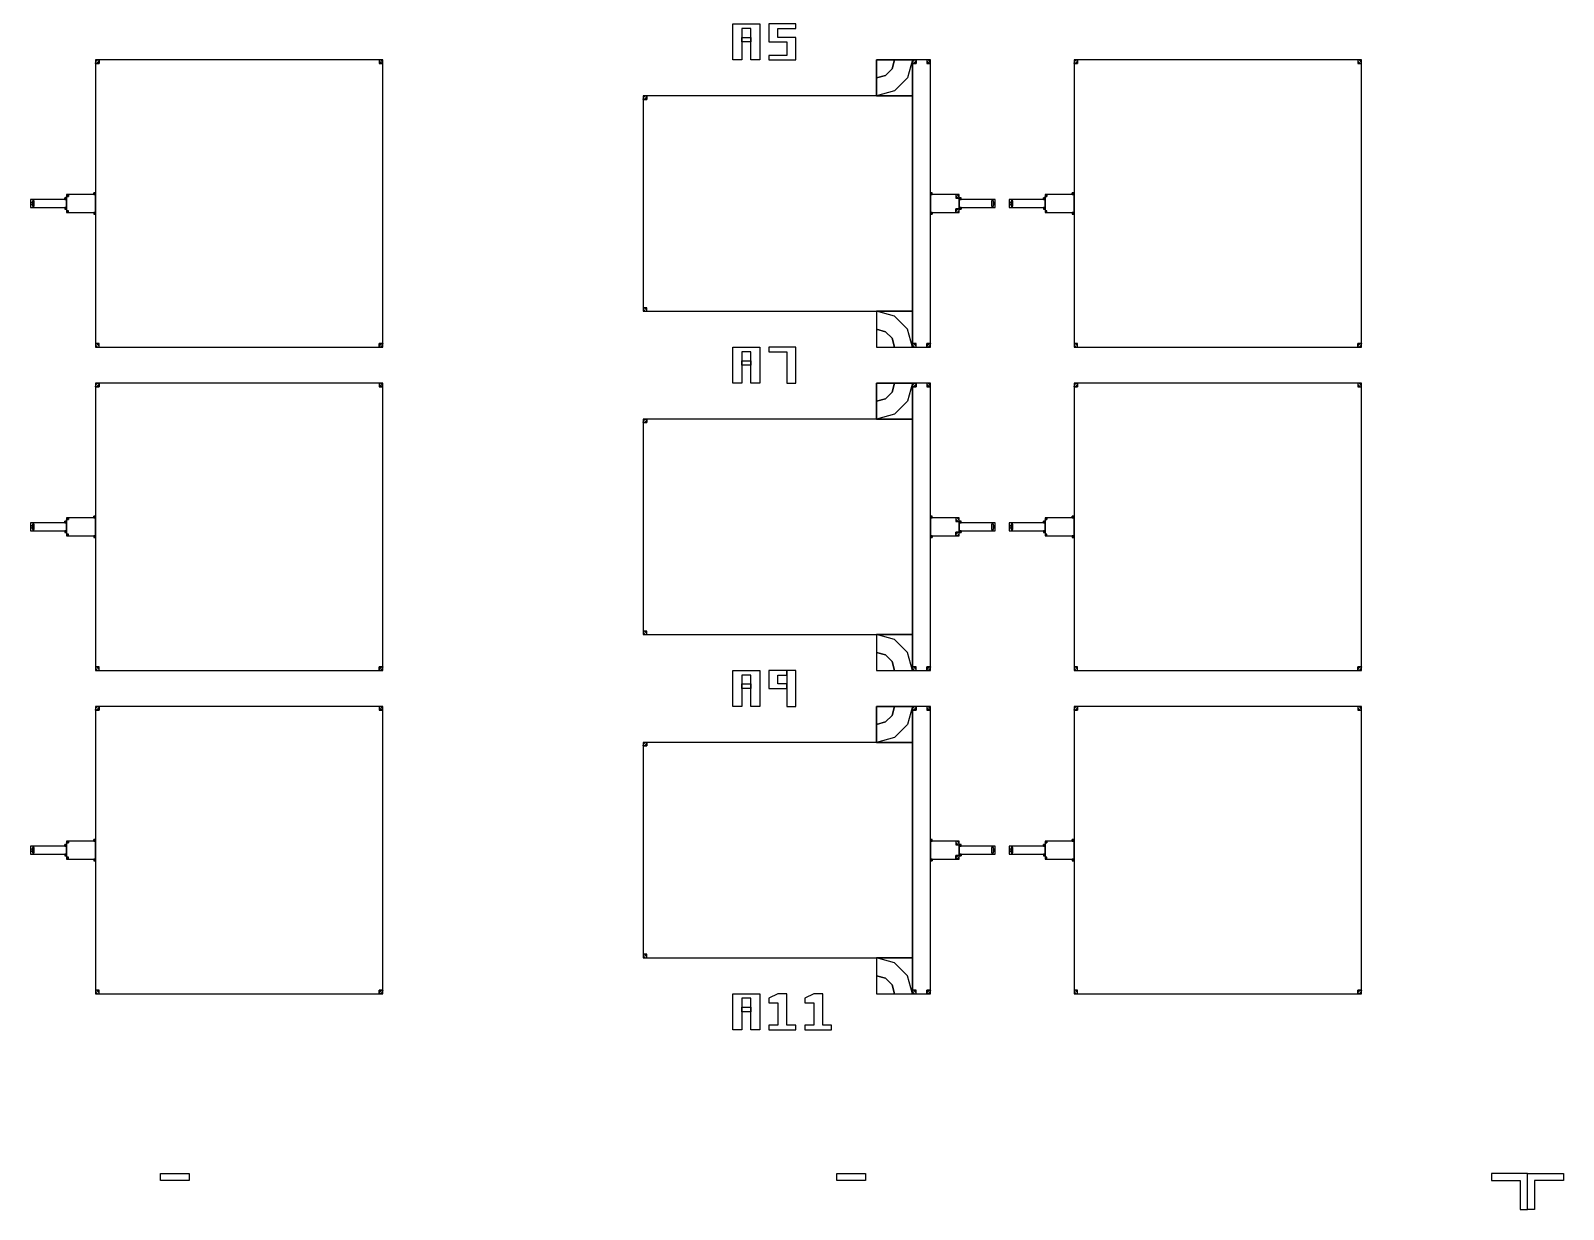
# Model space of a CAD drawing. Extents: x -50899 to 50899, y -48295 to 50898.
# Drawn here: x -35243 to -30975, y 24150 to 27431 of the extents above; entities that cross this region are included whole.
import ezdxf

# ---------------------------------------------------------------- set-up
doc = ezdxf.new("R2010")
doc.units = 0

# ---------------------------------------------------------------- blocks, each defined once
blk = doc.blocks.new('A')
for points in [[(3337.5, 51500), (3337.5, 51600), (3412.5, 51600), (3412.5, 51500), (3387.5, 51500), (3387.5, 51587.5), (3362.5, 51587.5), (3362.5, 51500), (3337.5, 51500)], [(3362.5, 51550), (3362.5, 51562.5), (3387.5, 51562.5), (3387.5, 51550), (3362.5, 51550)], [(3437.5, 51500), (3512.5, 51500), (3512.5, 51562.5), (3462.5, 51562.5), (3462.5, 51587.5), (3512.5, 51587.5), (3512.5, 51600), (3437.5, 51600), (3437.5, 51550), (3487.5, 51550), (3487.5, 51512.5), (3437.5, 51512.5), (3437.5, 51500), (3437.5, 51500)], [(1562.5, 50700), (2362.5, 50700), (2362.5, 51500), (1562.5, 51500), (1562.5, 50700)], [(1562.5, 51500), (1562.5, 51490), (1572.5, 51490), (1572.5, 51500), (1562.5, 51500)], [(1562.5, 51490), (1563.8, 51495), (1567.5, 51498.7), (1572.5, 51500), (1572.5, 51495), (1570, 51494.3), (1568.2, 51492.5), (1567.5, 51490), (1562.5, 51490)], [(1567.5, 51490), (1568.2, 51492.5), (1570, 51494.3), (1572.5, 51495), (1572.5, 51490), (1572.5, 51490), (1572.5, 51490), (1572.5, 51490), (1567.5, 51490)], [(2352.5, 51500), (2352.5, 51490), (2362.5, 51490), (2362.5, 51500), (2352.5, 51500)], [(2362.5, 51490), (2361.2, 51495), (2357.5, 51498.7), (2352.5, 51500), (2352.5, 51495), (2355, 51494.3), (2356.8, 51492.5), (2357.5, 51490), (2362.5, 51490)], [(2357.5, 51490), (2356.8, 51492.5), (2355, 51494.3), (2352.5, 51495), (2352.5, 51490), (2352.5, 51490), (2352.5, 51490), (2352.5, 51490), (2357.5, 51490)], [(3837.5, 51400), (3837.5, 51500), (3737.5, 51500), (3737.5, 51400), (3837.5, 51400)], [(3837.5, 51500), (3824.1, 51450), (3787.5, 51413.4), (3737.5, 51400), (3737.5, 51450), (3762.5, 51456.7), (3780.8, 51475), (3787.5, 51500), (3837.5, 51500)], [(3787.5, 51500), (3780.8, 51475), (3762.5, 51456.7), (3737.5, 51450), (3737.5, 51500), (3737.5, 51500), (3737.5, 51500), (3737.5, 51500), (3787.5, 51500)], [(3887.5, 51500), (3837.5, 51500), (3837.5, 50700), (3887.5, 50700), (3887.5, 51500)], [(3837.5, 51500), (3837.5, 51490), (3847.5, 51490), (3847.5, 51500), (3837.5, 51500)], [(3837.5, 51490), (3838.8, 51495), (3842.5, 51498.7), (3847.5, 51500), (3847.5, 51495), (3845, 51494.3), (3843.2, 51492.5), (3842.5, 51490), (3837.5, 51490)], [(3842.5, 51490), (3843.2, 51492.5), (3845, 51494.3), (3847.5, 51495), (3847.5, 51490), (3847.5, 51490), (3847.5, 51490), (3847.5, 51490), (3842.5, 51490)], [(3877.5, 51500), (3877.5, 51490), (3887.5, 51490), (3887.5, 51500), (3877.5, 51500)], [(3887.5, 51490), (3886.2, 51495), (3882.5, 51498.7), (3877.5, 51500), (3877.5, 51495), (3880, 51494.3), (3881.8, 51492.5), (3882.5, 51490), (3887.5, 51490)], [(3882.5, 51490), (3881.8, 51492.5), (3880, 51494.3), (3877.5, 51495), (3877.5, 51490), (3877.5, 51490), (3877.5, 51490), (3877.5, 51490), (3882.5, 51490)], [(4287.5, 50700), (5087.5, 50700), (5087.5, 51500), (4287.5, 51500), (4287.5, 50700)], [(4287.5, 51500), (4287.5, 51490), (4297.5, 51490), (4297.5, 51500), (4287.5, 51500)], [(4287.5, 51490), (4288.8, 51495), (4292.5, 51498.7), (4297.5, 51500), (4297.5, 51495), (4295, 51494.3), (4293.2, 51492.5), (4292.5, 51490), (4287.5, 51490)], [(4292.5, 51490), (4293.2, 51492.5), (4295, 51494.3), (4297.5, 51495), (4297.5, 51490), (4297.5, 51490), (4297.5, 51490), (4297.5, 51490), (4292.5, 51490)], [(5077.5, 51500), (5077.5, 51490), (5087.5, 51490), (5087.5, 51500), (5077.5, 51500)], [(5087.5, 51490), (5086.2, 51495), (5082.5, 51498.7), (5077.5, 51500), (5077.5, 51495), (5080, 51494.3), (5081.8, 51492.5), (5082.5, 51490), (5087.5, 51490)], [(5082.5, 51490), (5081.8, 51492.5), (5080, 51494.3), (5077.5, 51495), (5077.5, 51490), (5077.5, 51490), (5077.5, 51490), (5077.5, 51490), (5082.5, 51490)], [(3837.5, 51400), (3087.5, 51400), (3087.5, 50800), (3837.5, 50800), (3837.5, 51400)], [(3087.5, 51400), (3087.5, 51390), (3097.5, 51390), (3097.5, 51400), (3087.5, 51400)], [(3087.5, 51390), (3088.8, 51395), (3092.5, 51398.7), (3097.5, 51400), (3097.5, 51395), (3095, 51394.3), (3093.2, 51392.5), (3092.5, 51390), (3087.5, 51390)], [(3092.5, 51390), (3093.2, 51392.5), (3095, 51394.3), (3097.5, 51395), (3097.5, 51390), (3097.5, 51390), (3097.5, 51390), (3097.5, 51390), (3092.5, 51390)], [(1382, 51089), (1482, 51089), (1482, 51111), (1382, 51111), (1382, 51089)], [(1382, 51097.5), (1387, 51097.5), (1387, 51102.5), (1382, 51102.5), (1382, 51097.5)], [(1387, 51092.5), (1392, 51092.5), (1392, 51107.5), (1387, 51107.5), (1387, 51092.5)], [(1482, 51111), (1482, 51116), (1477, 51116), (1477, 51111), (1482, 51111)], [(1482, 51116), (1481.3, 51113.5), (1479.5, 51111.7), (1477, 51111), (1477, 51113.5), (1478.2, 51113.8), (1479.2, 51114.8), (1479.5, 51116), (1482, 51116)], [(1479.5, 51116), (1479.2, 51114.8), (1478.2, 51113.8), (1477, 51113.5), (1477, 51116), (1477, 51116), (1477, 51116), (1477, 51116), (1479.5, 51116)], [(1477, 51089), (1477, 51084), (1482, 51084), (1482, 51089), (1477, 51089)], [(1482, 51084), (1481.3, 51086.5), (1479.5, 51088.3), (1477, 51089), (1477, 51086.5), (1478.2, 51086.2), (1479.2, 51085.2), (1479.5, 51084), (1482, 51084)], [(1482, 51075), (1562.5, 51075), (1562.5, 51125), (1482, 51125), (1482, 51075)], [(1482, 51125), (1482, 51120), (1487, 51120), (1487, 51125), (1482, 51125)], [(1482, 51120), (1482.7, 51122.5), (1484.5, 51124.3), (1487, 51125), (1487, 51122.5), (1485.8, 51122.2), (1484.8, 51121.2), (1484.5, 51120), (1482, 51120)], [(1484.5, 51120), (1484.8, 51121.2), (1485.8, 51122.2), (1487, 51122.5), (1487, 51120), (1487, 51120), (1487, 51120), (1487, 51120), (1484.5, 51120)], [(1562.5, 51125), (1562.5, 51130), (1557.5, 51130), (1557.5, 51125), (1562.5, 51125)], [(1562.5, 51130), (1561.8, 51127.5), (1560, 51125.7), (1557.5, 51125), (1557.5, 51127.5), (1558.8, 51127.8), (1559.7, 51128.8), (1560, 51130), (1562.5, 51130)], [(1560, 51130), (1559.7, 51128.8), (1558.8, 51127.8), (1557.5, 51127.5), (1557.5, 51130), (1557.5, 51130), (1557.5, 51130), (1557.5, 51130), (1560, 51130)], [(3892.5, 51125), (3892.5, 51130), (3887.5, 51130), (3887.5, 51125), (3892.5, 51125)], [(3887.5, 51130), (3888.2, 51127.5), (3890, 51125.7), (3892.5, 51125), (3892.5, 51127.5), (3891.2, 51127.8), (3890.3, 51128.8), (3890, 51130), (3887.5, 51130)], [(3968, 51125), (3887.5, 51125), (3887.5, 51075), (3968, 51075), (3968, 51125)], [(3890, 51130), (3890.3, 51128.8), (3891.2, 51127.8), (3892.5, 51127.5), (3892.5, 51130), (3892.5, 51130), (3892.5, 51130), (3892.5, 51130), (3890, 51130)], [(3958, 51125), (3958, 51115), (3968, 51115), (3968, 51125), (3958, 51125)], [(3968, 51115), (3966.7, 51120), (3963, 51123.7), (3958, 51125), (3958, 51120), (3960.5, 51119.3), (3962.3, 51117.5), (3963, 51115), (3968, 51115)], [(3963, 51115), (3962.3, 51117.5), (3960.5, 51119.3), (3958, 51120), (3958, 51115), (3958, 51115), (3958, 51115), (3958, 51115), (3963, 51115)], [(3973, 51111), (3973, 51116), (3968, 51116), (3968, 51111), (3973, 51111)], [(3968, 51116), (3968.7, 51113.5), (3970.5, 51111.7), (3973, 51111), (3973, 51113.5), (3971.8, 51113.8), (3970.8, 51114.8), (3970.5, 51116), (3968, 51116)], [(4068, 51111), (3968, 51111), (3968, 51089), (4068, 51089), (4068, 51111)], [(3968, 51089), (3968, 51084), (3973, 51084), (3973, 51089), (3968, 51089)], [(3968, 51084), (3968.7, 51086.5), (3970.5, 51088.3), (3973, 51089), (3973, 51086.5), (3971.8, 51086.2), (3970.8, 51085.2), (3970.5, 51084), (3968, 51084)], [(3970.5, 51116), (3970.8, 51114.8), (3971.8, 51113.8), (3973, 51113.5), (3973, 51116), (3973, 51116), (3973, 51116), (3973, 51116), (3970.5, 51116)], [(4063, 51107.5), (4058, 51107.5), (4058, 51092.5), (4063, 51092.5), (4063, 51107.5)], [(4068, 51102.5), (4063, 51102.5), (4063, 51097.5), (4068, 51097.5), (4068, 51102.5)], [(4107, 51089), (4207, 51089), (4207, 51111), (4107, 51111), (4107, 51089)], [(4107, 51097.5), (4112, 51097.5), (4112, 51102.5), (4107, 51102.5), (4107, 51097.5)], [(4112, 51092.5), (4117, 51092.5), (4117, 51107.5), (4112, 51107.5), (4112, 51092.5)], [(4207, 51111), (4207, 51116), (4202, 51116), (4202, 51111), (4207, 51111)], [(4207, 51116), (4206.3, 51113.5), (4204.5, 51111.7), (4202, 51111), (4202, 51113.5), (4203.2, 51113.8), (4204.2, 51114.8), (4204.5, 51116), (4207, 51116)], [(4204.5, 51116), (4204.2, 51114.8), (4203.2, 51113.8), (4202, 51113.5), (4202, 51116), (4202, 51116), (4202, 51116), (4202, 51116), (4204.5, 51116)], [(4202, 51089), (4202, 51084), (4207, 51084), (4207, 51089), (4202, 51089)], [(4207, 51084), (4206.3, 51086.5), (4204.5, 51088.3), (4202, 51089), (4202, 51086.5), (4203.2, 51086.2), (4204.2, 51085.2), (4204.5, 51084), (4207, 51084)], [(4207, 51075), (4287.5, 51075), (4287.5, 51125), (4207, 51125), (4207, 51075)], [(4207, 51125), (4207, 51120), (4212, 51120), (4212, 51125), (4207, 51125)], [(4207, 51120), (4207.7, 51122.5), (4209.5, 51124.3), (4212, 51125), (4212, 51122.5), (4210.8, 51122.2), (4209.8, 51121.2), (4209.5, 51120), (4207, 51120)], [(4209.5, 51120), (4209.8, 51121.2), (4210.8, 51122.2), (4212, 51122.5), (4212, 51120), (4212, 51120), (4212, 51120), (4212, 51120), (4209.5, 51120)], [(4287.5, 51125), (4287.5, 51130), (4282.5, 51130), (4282.5, 51125), (4287.5, 51125)], [(4287.5, 51130), (4286.8, 51127.5), (4285, 51125.7), (4282.5, 51125), (4282.5, 51127.5), (4283.8, 51127.8), (4284.7, 51128.8), (4285, 51130), (4287.5, 51130)], [(4285, 51130), (4284.7, 51128.8), (4283.8, 51127.8), (4282.5, 51127.5), (4282.5, 51130), (4282.5, 51130), (4282.5, 51130), (4282.5, 51130), (4285, 51130)], [(1479.5, 51084), (1479.2, 51085.2), (1478.2, 51086.2), (1477, 51086.5), (1477, 51084), (1477, 51084), (1477, 51084), (1477, 51084), (1479.5, 51084)], [(1487, 51075), (1487, 51080), (1482, 51080), (1482, 51075), (1487, 51075)], [(1482, 51080), (1482.7, 51077.5), (1484.5, 51075.7), (1487, 51075), (1487, 51077.5), (1485.8, 51077.8), (1484.8, 51078.8), (1484.5, 51080), (1482, 51080)], [(1484.5, 51080), (1484.8, 51078.8), (1485.8, 51077.8), (1487, 51077.5), (1487, 51080), (1487, 51080), (1487, 51080), (1487, 51080), (1484.5, 51080)], [(1557.5, 51075), (1557.5, 51070), (1562.5, 51070), (1562.5, 51075), (1557.5, 51075)], [(1562.5, 51070), (1561.8, 51072.5), (1560, 51074.3), (1557.5, 51075), (1557.5, 51072.5), (1558.8, 51072.2), (1559.7, 51071.2), (1560, 51070), (1562.5, 51070)], [(1560, 51070), (1559.7, 51071.2), (1558.8, 51072.2), (1557.5, 51072.5), (1557.5, 51070), (1557.5, 51070), (1557.5, 51070), (1557.5, 51070), (1560, 51070)], [(3887.5, 51075), (3887.5, 51070), (3892.5, 51070), (3892.5, 51075), (3887.5, 51075)], [(3887.5, 51070), (3888.2, 51072.5), (3890, 51074.3), (3892.5, 51075), (3892.5, 51072.5), (3891.2, 51072.2), (3890.3, 51071.2), (3890, 51070), (3887.5, 51070)], [(3890, 51070), (3890.3, 51071.2), (3891.2, 51072.2), (3892.5, 51072.5), (3892.5, 51070), (3892.5, 51070), (3892.5, 51070), (3892.5, 51070), (3890, 51070)], [(3968, 51075), (3968, 51085), (3958, 51085), (3958, 51075), (3968, 51075)], [(3968, 51085), (3966.7, 51080), (3963, 51076.3), (3958, 51075), (3958, 51080), (3960.5, 51080.7), (3962.3, 51082.5), (3963, 51085), (3968, 51085)], [(3963, 51085), (3962.3, 51082.5), (3960.5, 51080.7), (3958, 51080), (3958, 51085), (3958, 51085), (3958, 51085), (3958, 51085), (3963, 51085)], [(3970.5, 51084), (3970.8, 51085.2), (3971.8, 51086.2), (3973, 51086.5), (3973, 51084), (3973, 51084), (3973, 51084), (3973, 51084), (3970.5, 51084)], [(4204.5, 51084), (4204.2, 51085.2), (4203.2, 51086.2), (4202, 51086.5), (4202, 51084), (4202, 51084), (4202, 51084), (4202, 51084), (4204.5, 51084)], [(4212, 51075), (4212, 51080), (4207, 51080), (4207, 51075), (4212, 51075)], [(4207, 51080), (4207.7, 51077.5), (4209.5, 51075.7), (4212, 51075), (4212, 51077.5), (4210.8, 51077.8), (4209.8, 51078.8), (4209.5, 51080), (4207, 51080)], [(4209.5, 51080), (4209.8, 51078.8), (4210.8, 51077.8), (4212, 51077.5), (4212, 51080), (4212, 51080), (4212, 51080), (4212, 51080), (4209.5, 51080)], [(4282.5, 51075), (4282.5, 51070), (4287.5, 51070), (4287.5, 51075), (4282.5, 51075)], [(4287.5, 51070), (4286.8, 51072.5), (4285, 51074.3), (4282.5, 51075), (4282.5, 51072.5), (4283.8, 51072.2), (4284.7, 51071.2), (4285, 51070), (4287.5, 51070)], [(4285, 51070), (4284.7, 51071.2), (4283.8, 51072.2), (4282.5, 51072.5), (4282.5, 51070), (4282.5, 51070), (4282.5, 51070), (4282.5, 51070), (4285, 51070)], [(3097.5, 50800), (3097.5, 50810), (3087.5, 50810), (3087.5, 50800), (3097.5, 50800)], [(3087.5, 50810), (3088.8, 50805), (3092.5, 50801.3), (3097.5, 50800), (3097.5, 50805), (3095, 50805.7), (3093.2, 50807.5), (3092.5, 50810), (3087.5, 50810)], [(3092.5, 50810), (3093.2, 50807.5), (3095, 50805.7), (3097.5, 50805), (3097.5, 50810), (3097.5, 50810), (3097.5, 50810), (3097.5, 50810), (3092.5, 50810)], [(3737.5, 50800), (3737.5, 50700), (3837.5, 50700), (3837.5, 50800), (3737.5, 50800)], [(3837.5, 50700), (3824.1, 50750), (3787.5, 50786.6), (3737.5, 50800), (3737.5, 50750), (3762.5, 50743.3), (3780.8, 50725), (3787.5, 50700), (3837.5, 50700)], [(3787.5, 50700), (3780.8, 50725), (3762.5, 50743.3), (3737.5, 50750), (3737.5, 50700), (3737.5, 50700), (3737.5, 50700), (3737.5, 50700), (3787.5, 50700)], [(1572.5, 50700), (1572.5, 50710), (1562.5, 50710), (1562.5, 50700), (1572.5, 50700)], [(1562.5, 50710), (1563.8, 50705), (1567.5, 50701.3), (1572.5, 50700), (1572.5, 50705), (1570, 50705.7), (1568.2, 50707.5), (1567.5, 50710), (1562.5, 50710)], [(1567.5, 50710), (1568.2, 50707.5), (1570, 50705.7), (1572.5, 50705), (1572.5, 50710), (1572.5, 50710), (1572.5, 50710), (1572.5, 50710), (1567.5, 50710)], [(2362.5, 50700), (2362.5, 50710), (2352.5, 50710), (2352.5, 50700), (2362.5, 50700)], [(2362.5, 50710), (2361.2, 50705), (2357.5, 50701.3), (2352.5, 50700), (2352.5, 50705), (2355, 50705.7), (2356.8, 50707.5), (2357.5, 50710), (2362.5, 50710)], [(2357.5, 50710), (2356.8, 50707.5), (2355, 50705.7), (2352.5, 50705), (2352.5, 50710), (2352.5, 50710), (2352.5, 50710), (2352.5, 50710), (2357.5, 50710)], [(3847.5, 50700), (3847.5, 50710), (3837.5, 50710), (3837.5, 50700), (3847.5, 50700)], [(3837.5, 50710), (3838.8, 50705), (3842.5, 50701.3), (3847.5, 50700), (3847.5, 50705), (3845, 50705.7), (3843.2, 50707.5), (3842.5, 50710), (3837.5, 50710)], [(3842.5, 50710), (3843.2, 50707.5), (3845, 50705.7), (3847.5, 50705), (3847.5, 50710), (3847.5, 50710), (3847.5, 50710), (3847.5, 50710), (3842.5, 50710)], [(3887.5, 50700), (3887.5, 50710), (3877.5, 50710), (3877.5, 50700), (3887.5, 50700)], [(3887.5, 50710), (3886.2, 50705), (3882.5, 50701.3), (3877.5, 50700), (3877.5, 50705), (3880, 50705.7), (3881.8, 50707.5), (3882.5, 50710), (3887.5, 50710)], [(3882.5, 50710), (3881.8, 50707.5), (3880, 50705.7), (3877.5, 50705), (3877.5, 50710), (3877.5, 50710), (3877.5, 50710), (3877.5, 50710), (3882.5, 50710)], [(4297.5, 50700), (4297.5, 50710), (4287.5, 50710), (4287.5, 50700), (4297.5, 50700)], [(4287.5, 50710), (4288.8, 50705), (4292.5, 50701.3), (4297.5, 50700), (4297.5, 50705), (4295, 50705.7), (4293.2, 50707.5), (4292.5, 50710), (4287.5, 50710)], [(4292.5, 50710), (4293.2, 50707.5), (4295, 50705.7), (4297.5, 50705), (4297.5, 50710), (4297.5, 50710), (4297.5, 50710), (4297.5, 50710), (4292.5, 50710)], [(5087.5, 50700), (5087.5, 50710), (5077.5, 50710), (5077.5, 50700), (5087.5, 50700)], [(5087.5, 50710), (5086.2, 50705), (5082.5, 50701.3), (5077.5, 50700), (5077.5, 50705), (5080, 50705.7), (5081.8, 50707.5), (5082.5, 50710), (5087.5, 50710)], [(5082.5, 50710), (5081.8, 50707.5), (5080, 50705.7), (5077.5, 50705), (5077.5, 50710), (5077.5, 50710), (5077.5, 50710), (5077.5, 50710), (5082.5, 50710)], [(3337.5, 50600), (3337.5, 50700), (3412.5, 50700), (3412.5, 50600), (3387.5, 50600), (3387.5, 50687.5), (3362.5, 50687.5), (3362.5, 50600), (3337.5, 50600)], [(3362.5, 50650), (3362.5, 50662.5), (3387.5, 50662.5), (3387.5, 50650), (3362.5, 50650)], [(3487.5, 50600), (3512.5, 50600), (3512.5, 50700), (3437.5, 50700), (3437.5, 50687.5), (3487.5, 50687.5), (3487.5, 50600), (3487.5, 50600)], [(1562.5, 49800), (2362.5, 49800), (2362.5, 50600), (1562.5, 50600), (1562.5, 49800)], [(1562.5, 50600), (1562.5, 50590), (1572.5, 50590), (1572.5, 50600), (1562.5, 50600)], [(1562.5, 50590), (1563.8, 50595), (1567.5, 50598.7), (1572.5, 50600), (1572.5, 50595), (1570, 50594.3), (1568.2, 50592.5), (1567.5, 50590), (1562.5, 50590)], [(1567.5, 50590), (1568.2, 50592.5), (1570, 50594.3), (1572.5, 50595), (1572.5, 50590), (1572.5, 50590), (1572.5, 50590), (1572.5, 50590), (1567.5, 50590)], [(2352.5, 50600), (2352.5, 50590), (2362.5, 50590), (2362.5, 50600), (2352.5, 50600)], [(2362.5, 50590), (2361.2, 50595), (2357.5, 50598.7), (2352.5, 50600), (2352.5, 50595), (2355, 50594.3), (2356.8, 50592.5), (2357.5, 50590), (2362.5, 50590)], [(2357.5, 50590), (2356.8, 50592.5), (2355, 50594.3), (2352.5, 50595), (2352.5, 50590), (2352.5, 50590), (2352.5, 50590), (2352.5, 50590), (2357.5, 50590)], [(3837.5, 50500), (3837.5, 50600), (3737.5, 50600), (3737.5, 50500), (3837.5, 50500)], [(3837.5, 50600), (3824.1, 50550), (3787.5, 50513.4), (3737.5, 50500), (3737.5, 50550), (3762.5, 50556.7), (3780.8, 50575), (3787.5, 50600), (3837.5, 50600)], [(3787.5, 50600), (3780.8, 50575), (3762.5, 50556.7), (3737.5, 50550), (3737.5, 50600), (3737.5, 50600), (3737.5, 50600), (3737.5, 50600), (3787.5, 50600)], [(3887.5, 50600), (3837.5, 50600), (3837.5, 49800), (3887.5, 49800), (3887.5, 50600)], [(3837.5, 50600), (3837.5, 50590), (3847.5, 50590), (3847.5, 50600), (3837.5, 50600)], [(3837.5, 50590), (3838.8, 50595), (3842.5, 50598.7), (3847.5, 50600), (3847.5, 50595), (3845, 50594.3), (3843.2, 50592.5), (3842.5, 50590), (3837.5, 50590)], [(3842.5, 50590), (3843.2, 50592.5), (3845, 50594.3), (3847.5, 50595), (3847.5, 50590), (3847.5, 50590), (3847.5, 50590), (3847.5, 50590), (3842.5, 50590)], [(3877.5, 50600), (3877.5, 50590), (3887.5, 50590), (3887.5, 50600), (3877.5, 50600)], [(3887.5, 50590), (3886.2, 50595), (3882.5, 50598.7), (3877.5, 50600), (3877.5, 50595), (3880, 50594.3), (3881.8, 50592.5), (3882.5, 50590), (3887.5, 50590)], [(3882.5, 50590), (3881.8, 50592.5), (3880, 50594.3), (3877.5, 50595), (3877.5, 50590), (3877.5, 50590), (3877.5, 50590), (3877.5, 50590), (3882.5, 50590)], [(4287.5, 49800), (5087.5, 49800), (5087.5, 50600), (4287.5, 50600), (4287.5, 49800)], [(4287.5, 50600), (4287.5, 50590), (4297.5, 50590), (4297.5, 50600), (4287.5, 50600)], [(4287.5, 50590), (4288.8, 50595), (4292.5, 50598.7), (4297.5, 50600), (4297.5, 50595), (4295, 50594.3), (4293.2, 50592.5), (4292.5, 50590), (4287.5, 50590)], [(4292.5, 50590), (4293.2, 50592.5), (4295, 50594.3), (4297.5, 50595), (4297.5, 50590), (4297.5, 50590), (4297.5, 50590), (4297.5, 50590), (4292.5, 50590)], [(5077.5, 50600), (5077.5, 50590), (5087.5, 50590), (5087.5, 50600), (5077.5, 50600)], [(5087.5, 50590), (5086.2, 50595), (5082.5, 50598.7), (5077.5, 50600), (5077.5, 50595), (5080, 50594.3), (5081.8, 50592.5), (5082.5, 50590), (5087.5, 50590)], [(5082.5, 50590), (5081.8, 50592.5), (5080, 50594.3), (5077.5, 50595), (5077.5, 50590), (5077.5, 50590), (5077.5, 50590), (5077.5, 50590), (5082.5, 50590)], [(3837.5, 50500), (3087.5, 50500), (3087.5, 49900), (3837.5, 49900), (3837.5, 50500)], [(3087.5, 50500), (3087.5, 50490), (3097.5, 50490), (3097.5, 50500), (3087.5, 50500)], [(3087.5, 50490), (3088.8, 50495), (3092.5, 50498.7), (3097.5, 50500), (3097.5, 50495), (3095, 50494.3), (3093.2, 50492.5), (3092.5, 50490), (3087.5, 50490)], [(3092.5, 50490), (3093.2, 50492.5), (3095, 50494.3), (3097.5, 50495), (3097.5, 50490), (3097.5, 50490), (3097.5, 50490), (3097.5, 50490), (3092.5, 50490)], [(1382, 50189), (1482, 50189), (1482, 50211), (1382, 50211), (1382, 50189)], [(1382, 50197.5), (1387, 50197.5), (1387, 50202.5), (1382, 50202.5), (1382, 50197.5)], [(1387, 50192.5), (1392, 50192.5), (1392, 50207.5), (1387, 50207.5), (1387, 50192.5)], [(1482, 50211), (1482, 50216), (1477, 50216), (1477, 50211), (1482, 50211)], [(1482, 50216), (1481.3, 50213.5), (1479.5, 50211.7), (1477, 50211), (1477, 50213.5), (1478.2, 50213.8), (1479.2, 50214.8), (1479.5, 50216), (1482, 50216)], [(1479.5, 50216), (1479.2, 50214.8), (1478.2, 50213.8), (1477, 50213.5), (1477, 50216), (1477, 50216), (1477, 50216), (1477, 50216), (1479.5, 50216)], [(1482, 50175), (1562.5, 50175), (1562.5, 50225), (1482, 50225), (1482, 50175)], [(1482, 50225), (1482, 50220), (1487, 50220), (1487, 50225), (1482, 50225)], [(1482, 50220), (1482.7, 50222.5), (1484.5, 50224.3), (1487, 50225), (1487, 50222.5), (1485.8, 50222.2), (1484.8, 50221.2), (1484.5, 50220), (1482, 50220)], [(1484.5, 50220), (1484.8, 50221.2), (1485.8, 50222.2), (1487, 50222.5), (1487, 50220), (1487, 50220), (1487, 50220), (1487, 50220), (1484.5, 50220)], [(1562.5, 50225), (1562.5, 50230), (1557.5, 50230), (1557.5, 50225), (1562.5, 50225)], [(1562.5, 50230), (1561.8, 50227.5), (1560, 50225.7), (1557.5, 50225), (1557.5, 50227.5), (1558.8, 50227.8), (1559.7, 50228.8), (1560, 50230), (1562.5, 50230)], [(1560, 50230), (1559.7, 50228.8), (1558.8, 50227.8), (1557.5, 50227.5), (1557.5, 50230), (1557.5, 50230), (1557.5, 50230), (1557.5, 50230), (1560, 50230)], [(3892.5, 50225), (3892.5, 50230), (3887.5, 50230), (3887.5, 50225), (3892.5, 50225)], [(3887.5, 50230), (3888.2, 50227.5), (3890, 50225.7), (3892.5, 50225), (3892.5, 50227.5), (3891.2, 50227.8), (3890.3, 50228.8), (3890, 50230), (3887.5, 50230)], [(3968, 50225), (3887.5, 50225), (3887.5, 50175), (3968, 50175), (3968, 50225)], [(3890, 50230), (3890.3, 50228.8), (3891.2, 50227.8), (3892.5, 50227.5), (3892.5, 50230), (3892.5, 50230), (3892.5, 50230), (3892.5, 50230), (3890, 50230)], [(3958, 50225), (3958, 50215), (3968, 50215), (3968, 50225), (3958, 50225)], [(3968, 50215), (3966.7, 50220), (3963, 50223.7), (3958, 50225), (3958, 50220), (3960.5, 50219.3), (3962.3, 50217.5), (3963, 50215), (3968, 50215)], [(3963, 50215), (3962.3, 50217.5), (3960.5, 50219.3), (3958, 50220), (3958, 50215), (3958, 50215), (3958, 50215), (3958, 50215), (3963, 50215)], [(3973, 50211), (3973, 50216), (3968, 50216), (3968, 50211), (3973, 50211)], [(3968, 50216), (3968.7, 50213.5), (3970.5, 50211.7), (3973, 50211), (3973, 50213.5), (3971.8, 50213.8), (3970.8, 50214.8), (3970.5, 50216), (3968, 50216)], [(4068, 50211), (3968, 50211), (3968, 50189), (4068, 50189), (4068, 50211)], [(3970.5, 50216), (3970.8, 50214.8), (3971.8, 50213.8), (3973, 50213.5), (3973, 50216), (3973, 50216), (3973, 50216), (3973, 50216), (3970.5, 50216)], [(4063, 50207.5), (4058, 50207.5), (4058, 50192.5), (4063, 50192.5), (4063, 50207.5)], [(4068, 50202.5), (4063, 50202.5), (4063, 50197.5), (4068, 50197.5), (4068, 50202.5)], [(4107, 50189), (4207, 50189), (4207, 50211), (4107, 50211), (4107, 50189)], [(4107, 50197.5), (4112, 50197.5), (4112, 50202.5), (4107, 50202.5), (4107, 50197.5)], [(4112, 50192.5), (4117, 50192.5), (4117, 50207.5), (4112, 50207.5), (4112, 50192.5)], [(4207, 50211), (4207, 50216), (4202, 50216), (4202, 50211), (4207, 50211)], [(4207, 50216), (4206.3, 50213.5), (4204.5, 50211.7), (4202, 50211), (4202, 50213.5), (4203.2, 50213.8), (4204.2, 50214.8), (4204.5, 50216), (4207, 50216)], [(4204.5, 50216), (4204.2, 50214.8), (4203.2, 50213.8), (4202, 50213.5), (4202, 50216), (4202, 50216), (4202, 50216), (4202, 50216), (4204.5, 50216)], [(4207, 50175), (4287.5, 50175), (4287.5, 50225), (4207, 50225), (4207, 50175)], [(4207, 50225), (4207, 50220), (4212, 50220), (4212, 50225), (4207, 50225)], [(4207, 50220), (4207.7, 50222.5), (4209.5, 50224.3), (4212, 50225), (4212, 50222.5), (4210.8, 50222.2), (4209.8, 50221.2), (4209.5, 50220), (4207, 50220)], [(4209.5, 50220), (4209.8, 50221.2), (4210.8, 50222.2), (4212, 50222.5), (4212, 50220), (4212, 50220), (4212, 50220), (4212, 50220), (4209.5, 50220)], [(4287.5, 50225), (4287.5, 50230), (4282.5, 50230), (4282.5, 50225), (4287.5, 50225)], [(4287.5, 50230), (4286.8, 50227.5), (4285, 50225.7), (4282.5, 50225), (4282.5, 50227.5), (4283.8, 50227.8), (4284.7, 50228.8), (4285, 50230), (4287.5, 50230)], [(4285, 50230), (4284.7, 50228.8), (4283.8, 50227.8), (4282.5, 50227.5), (4282.5, 50230), (4282.5, 50230), (4282.5, 50230), (4282.5, 50230), (4285, 50230)], [(1477, 50189), (1477, 50184), (1482, 50184), (1482, 50189), (1477, 50189)], [(1482, 50184), (1481.3, 50186.5), (1479.5, 50188.3), (1477, 50189), (1477, 50186.5), (1478.2, 50186.2), (1479.2, 50185.2), (1479.5, 50184), (1482, 50184)], [(1479.5, 50184), (1479.2, 50185.2), (1478.2, 50186.2), (1477, 50186.5), (1477, 50184), (1477, 50184), (1477, 50184), (1477, 50184), (1479.5, 50184)], [(1487, 50175), (1487, 50180), (1482, 50180), (1482, 50175), (1487, 50175)], [(1482, 50180), (1482.7, 50177.5), (1484.5, 50175.7), (1487, 50175), (1487, 50177.5), (1485.8, 50177.8), (1484.8, 50178.8), (1484.5, 50180), (1482, 50180)], [(1484.5, 50180), (1484.8, 50178.8), (1485.8, 50177.8), (1487, 50177.5), (1487, 50180), (1487, 50180), (1487, 50180), (1487, 50180), (1484.5, 50180)], [(1557.5, 50175), (1557.5, 50170), (1562.5, 50170), (1562.5, 50175), (1557.5, 50175)], [(1562.5, 50170), (1561.8, 50172.5), (1560, 50174.3), (1557.5, 50175), (1557.5, 50172.5), (1558.8, 50172.2), (1559.7, 50171.2), (1560, 50170), (1562.5, 50170)], [(1560, 50170), (1559.7, 50171.2), (1558.8, 50172.2), (1557.5, 50172.5), (1557.5, 50170), (1557.5, 50170), (1557.5, 50170), (1557.5, 50170), (1560, 50170)], [(3887.5, 50175), (3887.5, 50170), (3892.5, 50170), (3892.5, 50175), (3887.5, 50175)], [(3887.5, 50170), (3888.2, 50172.5), (3890, 50174.3), (3892.5, 50175), (3892.5, 50172.5), (3891.2, 50172.2), (3890.3, 50171.2), (3890, 50170), (3887.5, 50170)], [(3890, 50170), (3890.3, 50171.2), (3891.2, 50172.2), (3892.5, 50172.5), (3892.5, 50170), (3892.5, 50170), (3892.5, 50170), (3892.5, 50170), (3890, 50170)], [(3968, 50175), (3968, 50185), (3958, 50185), (3958, 50175), (3968, 50175)], [(3968, 50185), (3966.7, 50180), (3963, 50176.3), (3958, 50175), (3958, 50180), (3960.5, 50180.7), (3962.3, 50182.5), (3963, 50185), (3968, 50185)], [(3963, 50185), (3962.3, 50182.5), (3960.5, 50180.7), (3958, 50180), (3958, 50185), (3958, 50185), (3958, 50185), (3958, 50185), (3963, 50185)], [(3968, 50189), (3968, 50184), (3973, 50184), (3973, 50189), (3968, 50189)], [(3968, 50184), (3968.7, 50186.5), (3970.5, 50188.3), (3973, 50189), (3973, 50186.5), (3971.8, 50186.2), (3970.8, 50185.2), (3970.5, 50184), (3968, 50184)], [(3970.5, 50184), (3970.8, 50185.2), (3971.8, 50186.2), (3973, 50186.5), (3973, 50184), (3973, 50184), (3973, 50184), (3973, 50184), (3970.5, 50184)], [(4202, 50189), (4202, 50184), (4207, 50184), (4207, 50189), (4202, 50189)], [(4207, 50184), (4206.3, 50186.5), (4204.5, 50188.3), (4202, 50189), (4202, 50186.5), (4203.2, 50186.2), (4204.2, 50185.2), (4204.5, 50184), (4207, 50184)], [(4204.5, 50184), (4204.2, 50185.2), (4203.2, 50186.2), (4202, 50186.5), (4202, 50184), (4202, 50184), (4202, 50184), (4202, 50184), (4204.5, 50184)], [(4212, 50175), (4212, 50180), (4207, 50180), (4207, 50175), (4212, 50175)], [(4207, 50180), (4207.7, 50177.5), (4209.5, 50175.7), (4212, 50175), (4212, 50177.5), (4210.8, 50177.8), (4209.8, 50178.8), (4209.5, 50180), (4207, 50180)], [(4209.5, 50180), (4209.8, 50178.8), (4210.8, 50177.8), (4212, 50177.5), (4212, 50180), (4212, 50180), (4212, 50180), (4212, 50180), (4209.5, 50180)], [(4282.5, 50175), (4282.5, 50170), (4287.5, 50170), (4287.5, 50175), (4282.5, 50175)], [(4287.5, 50170), (4286.8, 50172.5), (4285, 50174.3), (4282.5, 50175), (4282.5, 50172.5), (4283.8, 50172.2), (4284.7, 50171.2), (4285, 50170), (4287.5, 50170)], [(4285, 50170), (4284.7, 50171.2), (4283.8, 50172.2), (4282.5, 50172.5), (4282.5, 50170), (4282.5, 50170), (4282.5, 50170), (4282.5, 50170), (4285, 50170)], [(3097.5, 49900), (3097.5, 49910), (3087.5, 49910), (3087.5, 49900), (3097.5, 49900)], [(3087.5, 49910), (3088.8, 49905), (3092.5, 49901.3), (3097.5, 49900), (3097.5, 49905), (3095, 49905.7), (3093.2, 49907.5), (3092.5, 49910), (3087.5, 49910)], [(3092.5, 49910), (3093.2, 49907.5), (3095, 49905.7), (3097.5, 49905), (3097.5, 49910), (3097.5, 49910), (3097.5, 49910), (3097.5, 49910), (3092.5, 49910)], [(3737.5, 49900), (3737.5, 49800), (3837.5, 49800), (3837.5, 49900), (3737.5, 49900)], [(3837.5, 49800), (3824.1, 49850), (3787.5, 49886.6), (3737.5, 49900), (3737.5, 49850), (3762.5, 49843.3), (3780.8, 49825), (3787.5, 49800), (3837.5, 49800)], [(1572.5, 49800), (1572.5, 49810), (1562.5, 49810), (1562.5, 49800), (1572.5, 49800)], [(1562.5, 49810), (1563.8, 49805), (1567.5, 49801.3), (1572.5, 49800), (1572.5, 49805), (1570, 49805.7), (1568.2, 49807.5), (1567.5, 49810), (1562.5, 49810)], [(1567.5, 49810), (1568.2, 49807.5), (1570, 49805.7), (1572.5, 49805), (1572.5, 49810), (1572.5, 49810), (1572.5, 49810), (1572.5, 49810), (1567.5, 49810)], [(2362.5, 49800), (2362.5, 49810), (2352.5, 49810), (2352.5, 49800), (2362.5, 49800)], [(2362.5, 49810), (2361.2, 49805), (2357.5, 49801.3), (2352.5, 49800), (2352.5, 49805), (2355, 49805.7), (2356.8, 49807.5), (2357.5, 49810), (2362.5, 49810)], [(2357.5, 49810), (2356.8, 49807.5), (2355, 49805.7), (2352.5, 49805), (2352.5, 49810), (2352.5, 49810), (2352.5, 49810), (2352.5, 49810), (2357.5, 49810)], [(3787.5, 49800), (3780.8, 49825), (3762.5, 49843.3), (3737.5, 49850), (3737.5, 49800), (3737.5, 49800), (3737.5, 49800), (3737.5, 49800), (3787.5, 49800)], [(3847.5, 49800), (3847.5, 49810), (3837.5, 49810), (3837.5, 49800), (3847.5, 49800)], [(3837.5, 49810), (3838.8, 49805), (3842.5, 49801.3), (3847.5, 49800), (3847.5, 49805), (3845, 49805.7), (3843.2, 49807.5), (3842.5, 49810), (3837.5, 49810)], [(3842.5, 49810), (3843.2, 49807.5), (3845, 49805.7), (3847.5, 49805), (3847.5, 49810), (3847.5, 49810), (3847.5, 49810), (3847.5, 49810), (3842.5, 49810)], [(3887.5, 49800), (3887.5, 49810), (3877.5, 49810), (3877.5, 49800), (3887.5, 49800)], [(3887.5, 49810), (3886.2, 49805), (3882.5, 49801.3), (3877.5, 49800), (3877.5, 49805), (3880, 49805.7), (3881.8, 49807.5), (3882.5, 49810), (3887.5, 49810)], [(3882.5, 49810), (3881.8, 49807.5), (3880, 49805.7), (3877.5, 49805), (3877.5, 49810), (3877.5, 49810), (3877.5, 49810), (3877.5, 49810), (3882.5, 49810)], [(4297.5, 49800), (4297.5, 49810), (4287.5, 49810), (4287.5, 49800), (4297.5, 49800)], [(4287.5, 49810), (4288.8, 49805), (4292.5, 49801.3), (4297.5, 49800), (4297.5, 49805), (4295, 49805.7), (4293.2, 49807.5), (4292.5, 49810), (4287.5, 49810)], [(4292.5, 49810), (4293.2, 49807.5), (4295, 49805.7), (4297.5, 49805), (4297.5, 49810), (4297.5, 49810), (4297.5, 49810), (4297.5, 49810), (4292.5, 49810)], [(5087.5, 49800), (5087.5, 49810), (5077.5, 49810), (5077.5, 49800), (5087.5, 49800)], [(5087.5, 49810), (5086.2, 49805), (5082.5, 49801.3), (5077.5, 49800), (5077.5, 49805), (5080, 49805.7), (5081.8, 49807.5), (5082.5, 49810), (5087.5, 49810)], [(5082.5, 49810), (5081.8, 49807.5), (5080, 49805.7), (5077.5, 49805), (5077.5, 49810), (5077.5, 49810), (5077.5, 49810), (5077.5, 49810), (5082.5, 49810)], [(3337.5, 49700), (3337.5, 49800), (3412.5, 49800), (3412.5, 49700), (3387.5, 49700), (3387.5, 49787.5), (3362.5, 49787.5), (3362.5, 49700), (3337.5, 49700)], [(3487.5, 49800), (3437.5, 49800), (3437.5, 49750), (3487.5, 49750), (3487.5, 49762.5), (3462.5, 49762.5), (3462.5, 49787.5), (3487.5, 49787.5), (3487.5, 49800)], [(3487.5, 49700), (3512.5, 49700), (3512.5, 49800), (3487.5, 49800), (3487.5, 49700)], [(3362.5, 49750), (3362.5, 49762.5), (3387.5, 49762.5), (3387.5, 49750), (3362.5, 49750)], [(1562.5, 48900), (2362.5, 48900), (2362.5, 49700), (1562.5, 49700), (1562.5, 48900)], [(1562.5, 49700), (1562.5, 49690), (1572.5, 49690), (1572.5, 49700), (1562.5, 49700)], [(1562.5, 49690), (1563.8, 49695), (1567.5, 49698.7), (1572.5, 49700), (1572.5, 49695), (1570, 49694.3), (1568.2, 49692.5), (1567.5, 49690), (1562.5, 49690)], [(1567.5, 49690), (1568.2, 49692.5), (1570, 49694.3), (1572.5, 49695), (1572.5, 49690), (1572.5, 49690), (1572.5, 49690), (1572.5, 49690), (1567.5, 49690)], [(2352.5, 49700), (2352.5, 49690), (2362.5, 49690), (2362.5, 49700), (2352.5, 49700)], [(2362.5, 49690), (2361.2, 49695), (2357.5, 49698.7), (2352.5, 49700), (2352.5, 49695), (2355, 49694.3), (2356.8, 49692.5), (2357.5, 49690), (2362.5, 49690)], [(2357.5, 49690), (2356.8, 49692.5), (2355, 49694.3), (2352.5, 49695), (2352.5, 49690), (2352.5, 49690), (2352.5, 49690), (2352.5, 49690), (2357.5, 49690)], [(3837.5, 49600), (3837.5, 49700), (3737.5, 49700), (3737.5, 49600), (3837.5, 49600)], [(3837.5, 49700), (3824.1, 49650), (3787.5, 49613.4), (3737.5, 49600), (3737.5, 49650), (3762.5, 49656.7), (3780.8, 49675), (3787.5, 49700), (3837.5, 49700)], [(3787.5, 49700), (3780.8, 49675), (3762.5, 49656.7), (3737.5, 49650), (3737.5, 49700), (3737.5, 49700), (3737.5, 49700), (3737.5, 49700), (3787.5, 49700)], [(3887.5, 49700), (3837.5, 49700), (3837.5, 48900), (3887.5, 48900), (3887.5, 49700)], [(3837.5, 49700), (3837.5, 49690), (3847.5, 49690), (3847.5, 49700), (3837.5, 49700)], [(3837.5, 49690), (3838.8, 49695), (3842.5, 49698.7), (3847.5, 49700), (3847.5, 49695), (3845, 49694.3), (3843.2, 49692.5), (3842.5, 49690), (3837.5, 49690)], [(3842.5, 49690), (3843.2, 49692.5), (3845, 49694.3), (3847.5, 49695), (3847.5, 49690), (3847.5, 49690), (3847.5, 49690), (3847.5, 49690), (3842.5, 49690)], [(3877.5, 49700), (3877.5, 49690), (3887.5, 49690), (3887.5, 49700), (3877.5, 49700)], [(3887.5, 49690), (3886.2, 49695), (3882.5, 49698.7), (3877.5, 49700), (3877.5, 49695), (3880, 49694.3), (3881.8, 49692.5), (3882.5, 49690), (3887.5, 49690)], [(3882.5, 49690), (3881.8, 49692.5), (3880, 49694.3), (3877.5, 49695), (3877.5, 49690), (3877.5, 49690), (3877.5, 49690), (3877.5, 49690), (3882.5, 49690)], [(4287.5, 48900), (5087.5, 48900), (5087.5, 49700), (4287.5, 49700), (4287.5, 48900)], [(4287.5, 49700), (4287.5, 49690), (4297.5, 49690), (4297.5, 49700), (4287.5, 49700)], [(4287.5, 49690), (4288.8, 49695), (4292.5, 49698.7), (4297.5, 49700), (4297.5, 49695), (4295, 49694.3), (4293.2, 49692.5), (4292.5, 49690), (4287.5, 49690)], [(4292.5, 49690), (4293.2, 49692.5), (4295, 49694.3), (4297.5, 49695), (4297.5, 49690), (4297.5, 49690), (4297.5, 49690), (4297.5, 49690), (4292.5, 49690)], [(5077.5, 49700), (5077.5, 49690), (5087.5, 49690), (5087.5, 49700), (5077.5, 49700)], [(5087.5, 49690), (5086.2, 49695), (5082.5, 49698.7), (5077.5, 49700), (5077.5, 49695), (5080, 49694.3), (5081.8, 49692.5), (5082.5, 49690), (5087.5, 49690)], [(5082.5, 49690), (5081.8, 49692.5), (5080, 49694.3), (5077.5, 49695), (5077.5, 49690), (5077.5, 49690), (5077.5, 49690), (5077.5, 49690), (5082.5, 49690)], [(3837.5, 49600), (3087.5, 49600), (3087.5, 49000), (3837.5, 49000), (3837.5, 49600)], [(3087.5, 49600), (3087.5, 49590), (3097.5, 49590), (3097.5, 49600), (3087.5, 49600)], [(3087.5, 49590), (3088.8, 49595), (3092.5, 49598.7), (3097.5, 49600), (3097.5, 49595), (3095, 49594.3), (3093.2, 49592.5), (3092.5, 49590), (3087.5, 49590)], [(3092.5, 49590), (3093.2, 49592.5), (3095, 49594.3), (3097.5, 49595), (3097.5, 49590), (3097.5, 49590), (3097.5, 49590), (3097.5, 49590), (3092.5, 49590)], [(1382, 49289), (1482, 49289), (1482, 49311), (1382, 49311), (1382, 49289)], [(1382, 49297.5), (1387, 49297.5), (1387, 49302.5), (1382, 49302.5), (1382, 49297.5)], [(1387, 49292.5), (1392, 49292.5), (1392, 49307.5), (1387, 49307.5), (1387, 49292.5)], [(1482, 49311), (1482, 49316), (1477, 49316), (1477, 49311), (1482, 49311)], [(1482, 49316), (1481.3, 49313.5), (1479.5, 49311.7), (1477, 49311), (1477, 49313.5), (1478.2, 49313.8), (1479.2, 49314.8), (1479.5, 49316), (1482, 49316)], [(1479.5, 49316), (1479.2, 49314.8), (1478.2, 49313.8), (1477, 49313.5), (1477, 49316), (1477, 49316), (1477, 49316), (1477, 49316), (1479.5, 49316)], [(1482, 49275), (1562.5, 49275), (1562.5, 49325), (1482, 49325), (1482, 49275)], [(1482, 49325), (1482, 49320), (1487, 49320), (1487, 49325), (1482, 49325)], [(1482, 49320), (1482.7, 49322.5), (1484.5, 49324.3), (1487, 49325), (1487, 49322.5), (1485.8, 49322.2), (1484.8, 49321.2), (1484.5, 49320), (1482, 49320)], [(1484.5, 49320), (1484.8, 49321.2), (1485.8, 49322.2), (1487, 49322.5), (1487, 49320), (1487, 49320), (1487, 49320), (1487, 49320), (1484.5, 49320)], [(1562.5, 49325), (1562.5, 49330), (1557.5, 49330), (1557.5, 49325), (1562.5, 49325)], [(1562.5, 49330), (1561.8, 49327.5), (1560, 49325.7), (1557.5, 49325), (1557.5, 49327.5), (1558.8, 49327.8), (1559.7, 49328.8), (1560, 49330), (1562.5, 49330)], [(1560, 49330), (1559.7, 49328.8), (1558.8, 49327.8), (1557.5, 49327.5), (1557.5, 49330), (1557.5, 49330), (1557.5, 49330), (1557.5, 49330), (1560, 49330)], [(3892.5, 49325), (3892.5, 49330), (3887.5, 49330), (3887.5, 49325), (3892.5, 49325)], [(3887.5, 49330), (3888.2, 49327.5), (3890, 49325.7), (3892.5, 49325), (3892.5, 49327.5), (3891.2, 49327.8), (3890.3, 49328.8), (3890, 49330), (3887.5, 49330)], [(3968, 49325), (3887.5, 49325), (3887.5, 49275), (3968, 49275), (3968, 49325)], [(3890, 49330), (3890.3, 49328.8), (3891.2, 49327.8), (3892.5, 49327.5), (3892.5, 49330), (3892.5, 49330), (3892.5, 49330), (3892.5, 49330), (3890, 49330)], [(3958, 49325), (3958, 49315), (3968, 49315), (3968, 49325), (3958, 49325)], [(3968, 49315), (3966.7, 49320), (3963, 49323.7), (3958, 49325), (3958, 49320), (3960.5, 49319.3), (3962.3, 49317.5), (3963, 49315), (3968, 49315)], [(3963, 49315), (3962.3, 49317.5), (3960.5, 49319.3), (3958, 49320), (3958, 49315), (3958, 49315), (3958, 49315), (3958, 49315), (3963, 49315)], [(3973, 49311), (3973, 49316), (3968, 49316), (3968, 49311), (3973, 49311)], [(3968, 49316), (3968.7, 49313.5), (3970.5, 49311.7), (3973, 49311), (3973, 49313.5), (3971.8, 49313.8), (3970.8, 49314.8), (3970.5, 49316), (3968, 49316)], [(4068, 49311), (3968, 49311), (3968, 49289), (4068, 49289), (4068, 49311)], [(3970.5, 49316), (3970.8, 49314.8), (3971.8, 49313.8), (3973, 49313.5), (3973, 49316), (3973, 49316), (3973, 49316), (3973, 49316), (3970.5, 49316)], [(4063, 49307.5), (4058, 49307.5), (4058, 49292.5), (4063, 49292.5), (4063, 49307.5)], [(4068, 49302.5), (4063, 49302.5), (4063, 49297.5), (4068, 49297.5), (4068, 49302.5)], [(4107, 49289), (4207, 49289), (4207, 49311), (4107, 49311), (4107, 49289)], [(4107, 49297.5), (4112, 49297.5), (4112, 49302.5), (4107, 49302.5), (4107, 49297.5)], [(4112, 49292.5), (4117, 49292.5), (4117, 49307.5), (4112, 49307.5), (4112, 49292.5)], [(4207, 49311), (4207, 49316), (4202, 49316), (4202, 49311), (4207, 49311)], [(4207, 49316), (4206.3, 49313.5), (4204.5, 49311.7), (4202, 49311), (4202, 49313.5), (4203.2, 49313.8), (4204.2, 49314.8), (4204.5, 49316), (4207, 49316)], [(4204.5, 49316), (4204.2, 49314.8), (4203.2, 49313.8), (4202, 49313.5), (4202, 49316), (4202, 49316), (4202, 49316), (4202, 49316), (4204.5, 49316)], [(4207, 49275), (4287.5, 49275), (4287.5, 49325), (4207, 49325), (4207, 49275)], [(4207, 49325), (4207, 49320), (4212, 49320), (4212, 49325), (4207, 49325)], [(4207, 49320), (4207.7, 49322.5), (4209.5, 49324.3), (4212, 49325), (4212, 49322.5), (4210.8, 49322.2), (4209.8, 49321.2), (4209.5, 49320), (4207, 49320)], [(4209.5, 49320), (4209.8, 49321.2), (4210.8, 49322.2), (4212, 49322.5), (4212, 49320), (4212, 49320), (4212, 49320), (4212, 49320), (4209.5, 49320)], [(4287.5, 49325), (4287.5, 49330), (4282.5, 49330), (4282.5, 49325), (4287.5, 49325)], [(4287.5, 49330), (4286.8, 49327.5), (4285, 49325.7), (4282.5, 49325), (4282.5, 49327.5), (4283.8, 49327.8), (4284.7, 49328.8), (4285, 49330), (4287.5, 49330)], [(4285, 49330), (4284.7, 49328.8), (4283.8, 49327.8), (4282.5, 49327.5), (4282.5, 49330), (4282.5, 49330), (4282.5, 49330), (4282.5, 49330), (4285, 49330)], [(1477, 49289), (1477, 49284), (1482, 49284), (1482, 49289), (1477, 49289)], [(1482, 49284), (1481.3, 49286.5), (1479.5, 49288.3), (1477, 49289), (1477, 49286.5), (1478.2, 49286.2), (1479.2, 49285.2), (1479.5, 49284), (1482, 49284)], [(1479.5, 49284), (1479.2, 49285.2), (1478.2, 49286.2), (1477, 49286.5), (1477, 49284), (1477, 49284), (1477, 49284), (1477, 49284), (1479.5, 49284)], [(1487, 49275), (1487, 49280), (1482, 49280), (1482, 49275), (1487, 49275)], [(1482, 49280), (1482.7, 49277.5), (1484.5, 49275.7), (1487, 49275), (1487, 49277.5), (1485.8, 49277.8), (1484.8, 49278.8), (1484.5, 49280), (1482, 49280)], [(1484.5, 49280), (1484.8, 49278.8), (1485.8, 49277.8), (1487, 49277.5), (1487, 49280), (1487, 49280), (1487, 49280), (1487, 49280), (1484.5, 49280)], [(1557.5, 49275), (1557.5, 49270), (1562.5, 49270), (1562.5, 49275), (1557.5, 49275)], [(1562.5, 49270), (1561.8, 49272.5), (1560, 49274.3), (1557.5, 49275), (1557.5, 49272.5), (1558.8, 49272.2), (1559.7, 49271.2), (1560, 49270), (1562.5, 49270)], [(1560, 49270), (1559.7, 49271.2), (1558.8, 49272.2), (1557.5, 49272.5), (1557.5, 49270), (1557.5, 49270), (1557.5, 49270), (1557.5, 49270), (1560, 49270)], [(3887.5, 49275), (3887.5, 49270), (3892.5, 49270), (3892.5, 49275), (3887.5, 49275)], [(3887.5, 49270), (3888.2, 49272.5), (3890, 49274.3), (3892.5, 49275), (3892.5, 49272.5), (3891.2, 49272.2), (3890.3, 49271.2), (3890, 49270), (3887.5, 49270)], [(3890, 49270), (3890.3, 49271.2), (3891.2, 49272.2), (3892.5, 49272.5), (3892.5, 49270), (3892.5, 49270), (3892.5, 49270), (3892.5, 49270), (3890, 49270)], [(3968, 49275), (3968, 49285), (3958, 49285), (3958, 49275), (3968, 49275)], [(3968, 49285), (3966.7, 49280), (3963, 49276.3), (3958, 49275), (3958, 49280), (3960.5, 49280.7), (3962.3, 49282.5), (3963, 49285), (3968, 49285)], [(3963, 49285), (3962.3, 49282.5), (3960.5, 49280.7), (3958, 49280), (3958, 49285), (3958, 49285), (3958, 49285), (3958, 49285), (3963, 49285)], [(3968, 49289), (3968, 49284), (3973, 49284), (3973, 49289), (3968, 49289)], [(3968, 49284), (3968.7, 49286.5), (3970.5, 49288.3), (3973, 49289), (3973, 49286.5), (3971.8, 49286.2), (3970.8, 49285.2), (3970.5, 49284), (3968, 49284)], [(3970.5, 49284), (3970.8, 49285.2), (3971.8, 49286.2), (3973, 49286.5), (3973, 49284), (3973, 49284), (3973, 49284), (3973, 49284), (3970.5, 49284)], [(4202, 49289), (4202, 49284), (4207, 49284), (4207, 49289), (4202, 49289)], [(4207, 49284), (4206.3, 49286.5), (4204.5, 49288.3), (4202, 49289), (4202, 49286.5), (4203.2, 49286.2), (4204.2, 49285.2), (4204.5, 49284), (4207, 49284)], [(4204.5, 49284), (4204.2, 49285.2), (4203.2, 49286.2), (4202, 49286.5), (4202, 49284), (4202, 49284), (4202, 49284), (4202, 49284), (4204.5, 49284)], [(4212, 49275), (4212, 49280), (4207, 49280), (4207, 49275), (4212, 49275)], [(4207, 49280), (4207.7, 49277.5), (4209.5, 49275.7), (4212, 49275), (4212, 49277.5), (4210.8, 49277.8), (4209.8, 49278.8), (4209.5, 49280), (4207, 49280)], [(4209.5, 49280), (4209.8, 49278.8), (4210.8, 49277.8), (4212, 49277.5), (4212, 49280), (4212, 49280), (4212, 49280), (4212, 49280), (4209.5, 49280)], [(4282.5, 49275), (4282.5, 49270), (4287.5, 49270), (4287.5, 49275), (4282.5, 49275)], [(4287.5, 49270), (4286.8, 49272.5), (4285, 49274.3), (4282.5, 49275), (4282.5, 49272.5), (4283.8, 49272.2), (4284.7, 49271.2), (4285, 49270), (4287.5, 49270)], [(4285, 49270), (4284.7, 49271.2), (4283.8, 49272.2), (4282.5, 49272.5), (4282.5, 49270), (4282.5, 49270), (4282.5, 49270), (4282.5, 49270), (4285, 49270)], [(3097.5, 49000), (3097.5, 49010), (3087.5, 49010), (3087.5, 49000), (3097.5, 49000)], [(3087.5, 49010), (3088.8, 49005), (3092.5, 49001.3), (3097.5, 49000), (3097.5, 49005), (3095, 49005.7), (3093.2, 49007.5), (3092.5, 49010), (3087.5, 49010)], [(3092.5, 49010), (3093.2, 49007.5), (3095, 49005.7), (3097.5, 49005), (3097.5, 49010), (3097.5, 49010), (3097.5, 49010), (3097.5, 49010), (3092.5, 49010)], [(3737.5, 49000), (3737.5, 48900), (3837.5, 48900), (3837.5, 49000), (3737.5, 49000)], [(3837.5, 48900), (3824.1, 48950), (3787.5, 48986.6), (3737.5, 49000), (3737.5, 48950), (3762.5, 48943.3), (3780.8, 48925), (3787.5, 48900), (3837.5, 48900)], [(3787.5, 48900), (3780.8, 48925), (3762.5, 48943.3), (3737.5, 48950), (3737.5, 48900), (3737.5, 48900), (3737.5, 48900), (3737.5, 48900), (3787.5, 48900)], [(1572.5, 48900), (1572.5, 48910), (1562.5, 48910), (1562.5, 48900), (1572.5, 48900)], [(1562.5, 48910), (1563.8, 48905), (1567.5, 48901.3), (1572.5, 48900), (1572.5, 48905), (1570, 48905.7), (1568.2, 48907.5), (1567.5, 48910), (1562.5, 48910)], [(1567.5, 48910), (1568.2, 48907.5), (1570, 48905.7), (1572.5, 48905), (1572.5, 48910), (1572.5, 48910), (1572.5, 48910), (1572.5, 48910), (1567.5, 48910)], [(2362.5, 48900), (2362.5, 48910), (2352.5, 48910), (2352.5, 48900), (2362.5, 48900)], [(2362.5, 48910), (2361.2, 48905), (2357.5, 48901.3), (2352.5, 48900), (2352.5, 48905), (2355, 48905.7), (2356.8, 48907.5), (2357.5, 48910), (2362.5, 48910)], [(2357.5, 48910), (2356.8, 48907.5), (2355, 48905.7), (2352.5, 48905), (2352.5, 48910), (2352.5, 48910), (2352.5, 48910), (2352.5, 48910), (2357.5, 48910)], [(3337.5, 48800), (3337.5, 48900), (3412.5, 48900), (3412.5, 48800), (3387.5, 48800), (3387.5, 48887.5), (3362.5, 48887.5), (3362.5, 48800), (3337.5, 48800)], [(3437.5, 48800), (3512.5, 48800), (3512.5, 48812.5), (3487.5, 48812.5), (3487.5, 48900), (3462.5, 48900), (3437.5, 48887.5), (3437.5, 48875), (3462.5, 48875), (3462.5, 48812.5), (3437.5, 48812.5), (3437.5, 48800), (3437.5, 48800)], [(3537.5, 48800), (3612.5, 48800), (3612.5, 48812.5), (3587.5, 48812.5), (3587.5, 48900), (3562.5, 48900), (3537.5, 48887.5), (3537.5, 48875), (3562.5, 48875), (3562.5, 48812.5), (3537.5, 48812.5), (3537.5, 48800), (3537.5, 48800)], [(3847.5, 48900), (3847.5, 48910), (3837.5, 48910), (3837.5, 48900), (3847.5, 48900)], [(3837.5, 48910), (3838.8, 48905), (3842.5, 48901.3), (3847.5, 48900), (3847.5, 48905), (3845, 48905.7), (3843.2, 48907.5), (3842.5, 48910), (3837.5, 48910)], [(3842.5, 48910), (3843.2, 48907.5), (3845, 48905.7), (3847.5, 48905), (3847.5, 48910), (3847.5, 48910), (3847.5, 48910), (3847.5, 48910), (3842.5, 48910)], [(3887.5, 48900), (3887.5, 48910), (3877.5, 48910), (3877.5, 48900), (3887.5, 48900)], [(3887.5, 48910), (3886.2, 48905), (3882.5, 48901.3), (3877.5, 48900), (3877.5, 48905), (3880, 48905.7), (3881.8, 48907.5), (3882.5, 48910), (3887.5, 48910)], [(3882.5, 48910), (3881.8, 48907.5), (3880, 48905.7), (3877.5, 48905), (3877.5, 48910), (3877.5, 48910), (3877.5, 48910), (3877.5, 48910), (3882.5, 48910)], [(4297.5, 48900), (4297.5, 48910), (4287.5, 48910), (4287.5, 48900), (4297.5, 48900)], [(4287.5, 48910), (4288.8, 48905), (4292.5, 48901.3), (4297.5, 48900), (4297.5, 48905), (4295, 48905.7), (4293.2, 48907.5), (4292.5, 48910), (4287.5, 48910)], [(4292.5, 48910), (4293.2, 48907.5), (4295, 48905.7), (4297.5, 48905), (4297.5, 48910), (4297.5, 48910), (4297.5, 48910), (4297.5, 48910), (4292.5, 48910)], [(5087.5, 48900), (5087.5, 48910), (5077.5, 48910), (5077.5, 48900), (5087.5, 48900)], [(5087.5, 48910), (5086.2, 48905), (5082.5, 48901.3), (5077.5, 48900), (5077.5, 48905), (5080, 48905.7), (5081.8, 48907.5), (5082.5, 48910), (5087.5, 48910)], [(5082.5, 48910), (5081.8, 48907.5), (5080, 48905.7), (5077.5, 48905), (5077.5, 48910), (5077.5, 48910), (5077.5, 48910), (5077.5, 48910), (5082.5, 48910)], [(3362.5, 48850), (3362.5, 48862.5), (3387.5, 48862.5), (3387.5, 48850), (3362.5, 48850)], [(1743.3, 48400), (1823.3, 48400), (1823.3, 48380), (1743.3, 48380), (1743.3, 48400)], [(3626.7, 48400), (3706.7, 48400), (3706.7, 48380), (3626.7, 48380), (3626.7, 48400)], [(5550, 48400), (5450, 48400), (5450, 48380), (5530, 48380), (5530, 48300), (5550, 48300), (5550, 48400)]]:
    blk.add_lwpolyline(points)
blk = doc.blocks.new('B')
blk.add_lwpolyline([(-100, 48400), (0, 48400), (0, 48380), (-80, 48380), (-80, 48300), (-100, 48300), (-100, 48400)])

msp = doc.modelspace()

# ---------------------------------------------------------------- block references
for name, p in [('A', (-36625, -24150)), ('B', (-30975, -24150))]:
    msp.add_blockref(name, p)

doc.saveas('drawing.dxf')
